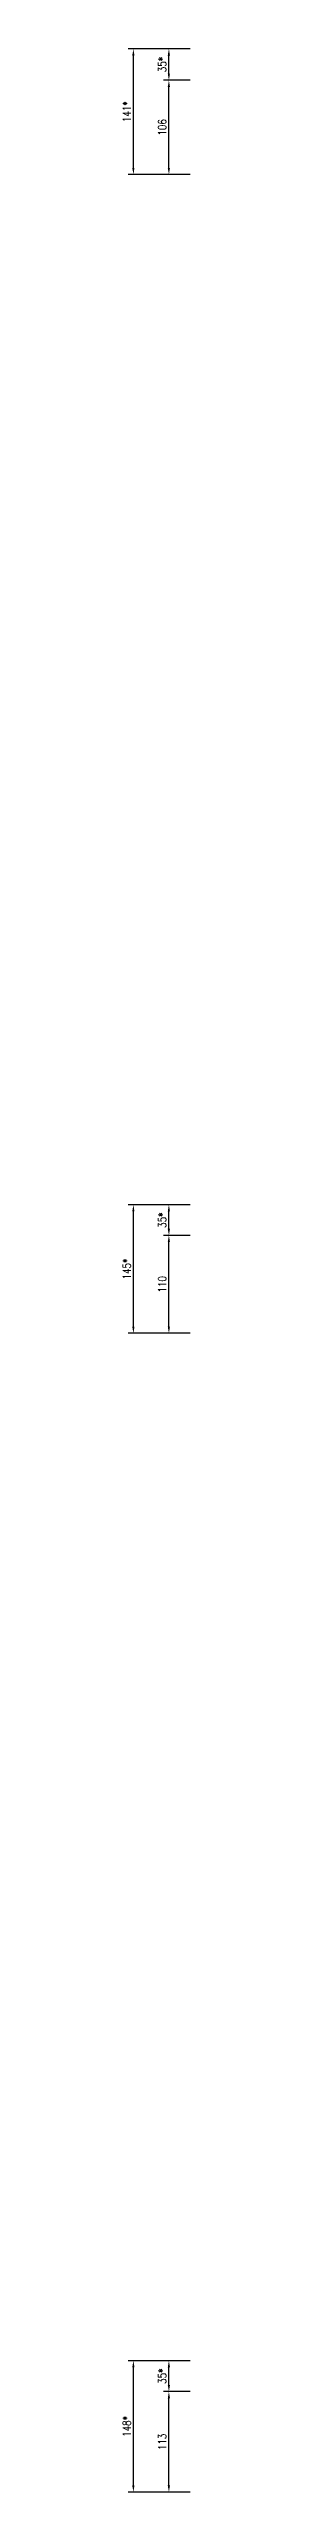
# Model space of a CAD drawing. Extents: x -4754 to 4976, y -23710 to 3942.
# Drawn here: x -359 to -275, y -9093 to -6345 of the extents above; entities that cross this region are included whole.
import ezdxf

# ---------------------------------------------------------------- set-up
doc = ezdxf.new("R2010")
doc.units = 0
doc.header["$LTSCALE"] = 3
doc.layers.add('HB_DIM', color=1, linetype='CONTINUOUS')
doc.styles.get("Standard").update_dxf_attribs({"font": 'ROMANS.shx', "width": 0.8, "bigfont": 'chineset.shx'})
doc.dimstyles.new('30', dxfattribs={"dimscale": 3, "dimtxt": 3, "dimasz": 2.5, "dimexe": 2, "dimexo": 2, "dimgap": 1, "dimtad": 1, "dimdsep": 46, "dimtxsty": 'Standard', "dimcen": 0, "dimclrd": 256, "dimclre": 256, "dimclrt": 2, "dimadec": 0, "dimazin": 0, "dimtfac": 1, "dimtix": 1, "dimtmove": 2, "dimatfit": 3, "dimfxl": 1, "dimtolj": 1, "dimtzin": 0, "dimarcsym": 0})

# ---------------------------------------------------------------- blocks, each defined once
blk = doc.blocks.new('*D1003')
at = {"layer": 'HB_DIM', "linetype": 'Continuous', "lineweight": -2}
for p, q in [((-281.4, -6380.1), (-311.4, -6380.1)), ((-305.4, -6478.6), (-305.4, -6387.6)), ((-281.4, -6486.1), (-311.4, -6486.1))]:
    blk.add_line(p, q, dxfattribs=at)
at = {"layer": 'HB_DIM'}
for points in [[(-304.2, -6387.6), (-306.7, -6387.6), (-305.4, -6380.1)], [(-306.7, -6478.6), (-304.2, -6478.6), (-305.4, -6486.1)]]:
    blk.add_solid(points, dxfattribs=at)
at = {"layer": 'HB_DIM', "color": 2, "linetype": 'Continuous', "insert": (-312.9, -6433.1), "char_height": 9, "attachment_point": 5, "rotation": 90}
blk.add_mtext('\\A1;106', dxfattribs=at)
blk = doc.blocks.new('*D1004')
at = {"layer": 'HB_DIM', "linetype": 'Continuous', "lineweight": -2}
for p, q in [((-281.4, -6344.8), (-311.4, -6344.8)), ((-305.4, -6372.6), (-305.4, -6352.3)), ((-281.4, -6380.1), (-311.4, -6380.1))]:
    blk.add_line(p, q, dxfattribs=at)
at = {"layer": 'HB_DIM'}
for points in [[(-304.2, -6352.3), (-306.7, -6352.3), (-305.4, -6344.8)], [(-306.7, -6372.6), (-304.2, -6372.6), (-305.4, -6380.1)]]:
    blk.add_solid(points, dxfattribs=at)
at = {"layer": 'HB_DIM', "color": 2, "linetype": 'Continuous', "insert": (-312.9, -6362.4), "char_height": 9, "attachment_point": 5, "rotation": 90}
blk.add_mtext('\\A1;35*', dxfattribs=at)
blk = doc.blocks.new('*D1016')
at = {"layer": 'HB_DIM', "linetype": 'Continuous', "lineweight": -2}
for p, q in [((-281.4, -6344.8), (-351.4, -6344.8)), ((-345.4, -6478.6), (-345.4, -6352.3)), ((-281.4, -6486.1), (-351.4, -6486.1))]:
    blk.add_line(p, q, dxfattribs=at)
at = {"layer": 'HB_DIM'}
for points in [[(-344.2, -6352.3), (-346.7, -6352.3), (-345.4, -6344.8)], [(-346.7, -6478.6), (-344.2, -6478.6), (-345.4, -6486.1)]]:
    blk.add_solid(points, dxfattribs=at)
at = {"layer": 'HB_DIM', "color": 2, "linetype": 'Continuous', "insert": (-352.9, -6415.4), "char_height": 9, "attachment_point": 5, "rotation": 90}
blk.add_mtext('\\A1;141*', dxfattribs=at)
blk = doc.blocks.new('*D1035')
at = {"layer": 'HB_DIM', "linetype": 'Continuous', "lineweight": -2}
for p, q in [((-281.4, -7679.3), (-311.4, -7679.3)), ((-305.4, -7781.8), (-305.4, -7686.8)), ((-281.4, -7789.3), (-311.4, -7789.3))]:
    blk.add_line(p, q, dxfattribs=at)
at = {"layer": 'HB_DIM'}
for points in [[(-304.2, -7686.8), (-306.7, -7686.8), (-305.4, -7679.3)], [(-306.7, -7781.8), (-304.2, -7781.8), (-305.4, -7789.3)]]:
    blk.add_solid(points, dxfattribs=at)
at = {"layer": 'HB_DIM', "color": 2, "linetype": 'Continuous', "insert": (-312.9, -7734.3), "char_height": 9, "attachment_point": 5, "rotation": 90}
blk.add_mtext('\\A1;110', dxfattribs=at)
blk = doc.blocks.new('*D1036')
at = {"layer": 'HB_DIM', "linetype": 'Continuous', "lineweight": -2}
for p, q in [((-281.4, -7644.8), (-311.4, -7644.8)), ((-305.4, -7671.8), (-305.4, -7652.3)), ((-281.4, -7679.3), (-311.4, -7679.3))]:
    blk.add_line(p, q, dxfattribs=at)
at = {"layer": 'HB_DIM'}
for points in [[(-304.2, -7652.3), (-306.7, -7652.3), (-305.4, -7644.8)], [(-306.7, -7671.8), (-304.2, -7671.8), (-305.4, -7679.3)]]:
    blk.add_solid(points, dxfattribs=at)
at = {"layer": 'HB_DIM', "color": 2, "linetype": 'Continuous', "insert": (-312.9, -7662.1), "char_height": 9, "attachment_point": 5, "rotation": 90}
blk.add_mtext('\\A1;35*', dxfattribs=at)
blk = doc.blocks.new('*D1048')
at = {"layer": 'HB_DIM', "linetype": 'Continuous', "lineweight": -2}
for p, q in [((-281.4, -7644.8), (-351.4, -7644.8)), ((-345.4, -7781.8), (-345.4, -7652.3)), ((-281.4, -7789.3), (-351.4, -7789.3))]:
    blk.add_line(p, q, dxfattribs=at)
at = {"layer": 'HB_DIM'}
for points in [[(-344.2, -7652.3), (-346.7, -7652.3), (-345.4, -7644.8)], [(-346.7, -7781.8), (-344.2, -7781.8), (-345.4, -7789.3)]]:
    blk.add_solid(points, dxfattribs=at)
at = {"layer": 'HB_DIM', "color": 2, "linetype": 'Continuous', "insert": (-352.9, -7717.1), "char_height": 9, "attachment_point": 5, "rotation": 90}
blk.add_mtext('\\A1;145*', dxfattribs=at)
blk = doc.blocks.new('*D1067')
at = {"layer": 'HB_DIM', "linetype": 'Continuous', "lineweight": -2}
for p, q in [((-281.4, -8979.6), (-311.4, -8979.6)), ((-305.4, -9085.1), (-305.4, -8987.1)), ((-281.4, -9092.6), (-311.4, -9092.6))]:
    blk.add_line(p, q, dxfattribs=at)
at = {"layer": 'HB_DIM'}
for points in [[(-304.2, -8987.1), (-306.7, -8987.1), (-305.4, -8979.6)], [(-306.7, -9085.1), (-304.2, -9085.1), (-305.4, -9092.6)]]:
    blk.add_solid(points, dxfattribs=at)
at = {"layer": 'HB_DIM', "color": 2, "linetype": 'Continuous', "insert": (-312.9, -9036.1), "char_height": 9, "attachment_point": 5, "rotation": 90}
blk.add_mtext('\\A1;113', dxfattribs=at)
blk = doc.blocks.new('*D1068')
at = {"layer": 'HB_DIM', "linetype": 'Continuous', "lineweight": -2}
for p, q in [((-281.4, -8944.8), (-311.4, -8944.8)), ((-305.4, -8972.1), (-305.4, -8952.3)), ((-281.4, -8979.6), (-311.4, -8979.6))]:
    blk.add_line(p, q, dxfattribs=at)
at = {"layer": 'HB_DIM'}
for points in [[(-304.2, -8952.3), (-306.7, -8952.3), (-305.4, -8944.8)], [(-306.7, -8972.1), (-304.2, -8972.1), (-305.4, -8979.6)]]:
    blk.add_solid(points, dxfattribs=at)
at = {"layer": 'HB_DIM', "color": 2, "linetype": 'Continuous', "insert": (-312.9, -8962.2), "char_height": 9, "attachment_point": 5, "rotation": 90}
blk.add_mtext('\\A1;35*', dxfattribs=at)
blk = doc.blocks.new('*D1080')
at = {"layer": 'HB_DIM', "linetype": 'Continuous', "lineweight": -2}
for p, q in [((-281.4, -8944.8), (-351.4, -8944.8)), ((-345.4, -9085.1), (-345.4, -8952.3)), ((-281.4, -9092.6), (-351.4, -9092.6))]:
    blk.add_line(p, q, dxfattribs=at)
at = {"layer": 'HB_DIM'}
for points in [[(-344.2, -8952.3), (-346.7, -8952.3), (-345.4, -8944.8)], [(-346.7, -9085.1), (-344.2, -9085.1), (-345.4, -9092.6)]]:
    blk.add_solid(points, dxfattribs=at)
at = {"layer": 'HB_DIM', "color": 2, "linetype": 'Continuous', "insert": (-352.9, -9018.7), "char_height": 9, "attachment_point": 5, "rotation": 90}
blk.add_mtext('\\A1;148*', dxfattribs=at)

msp = doc.modelspace()

# ---------------------------------------------------------------- dimensions: what is measured, and where the dimension line sits
at = {"layer": 'HB_DIM', "linetype": 'Continuous'}
for base, p1, p2, picture, middle in [((-345.427, -6344.802), (-275.427, -6486.06), (-275.427, -6344.802), '*D1016', (-352.927, -6415.431)), ((-305.427, -6344.802), (-275.427, -6380.06), (-275.427, -6344.802), '*D1004', (-312.927, -6362.431)), ((-345.427, -7644.802), (-275.427, -7789.332), (-275.427, -7644.802), '*D1048', (-352.927, -7717.067)), ((-305.427, -7644.802), (-275.427, -7679.332), (-275.427, -7644.802), '*D1036', (-312.927, -7662.067)), ((-345.427, -8944.802), (-275.427, -9092.604), (-275.427, -8944.802), '*D1080', (-352.927, -9018.703)), ((-305.427, -8944.802), (-275.427, -8979.604), (-275.427, -8944.802), '*D1068', (-312.927, -8962.203))]:
    dim = msp.add_linear_dim(base=base, p1=p1, p2=p2, angle=90, text='<>*', dimstyle='30', override={"dimtad": 4, "dimdec": 0, "dimpost": '<>'}, dxfattribs=at)
    dim.commit()
    dim.dimension.update_dxf_attribs({"geometry": picture, "text_midpoint": middle})
for base, p1, p2, picture, middle in [((-305.427, -6380.06), (-275.427, -6486.06), (-275.427, -6380.06), '*D1003', (-312.927, -6433.06)), ((-305.427, -7679.332), (-275.427, -7789.332), (-275.427, -7679.332), '*D1035', (-312.927, -7734.332)), ((-305.427, -8979.604), (-275.427, -9092.604), (-275.427, -8979.604), '*D1067', (-312.927, -9036.104))]:
    dim = msp.add_linear_dim(base=base, p1=p1, p2=p2, angle=90, dimstyle='30', override={"dimtad": 4, "dimdec": 0, "dimpost": '<>'}, dxfattribs=at)
    dim.commit()
    dim.dimension.update_dxf_attribs({"geometry": picture, "text_midpoint": middle})

doc.saveas('drawing.dxf')
